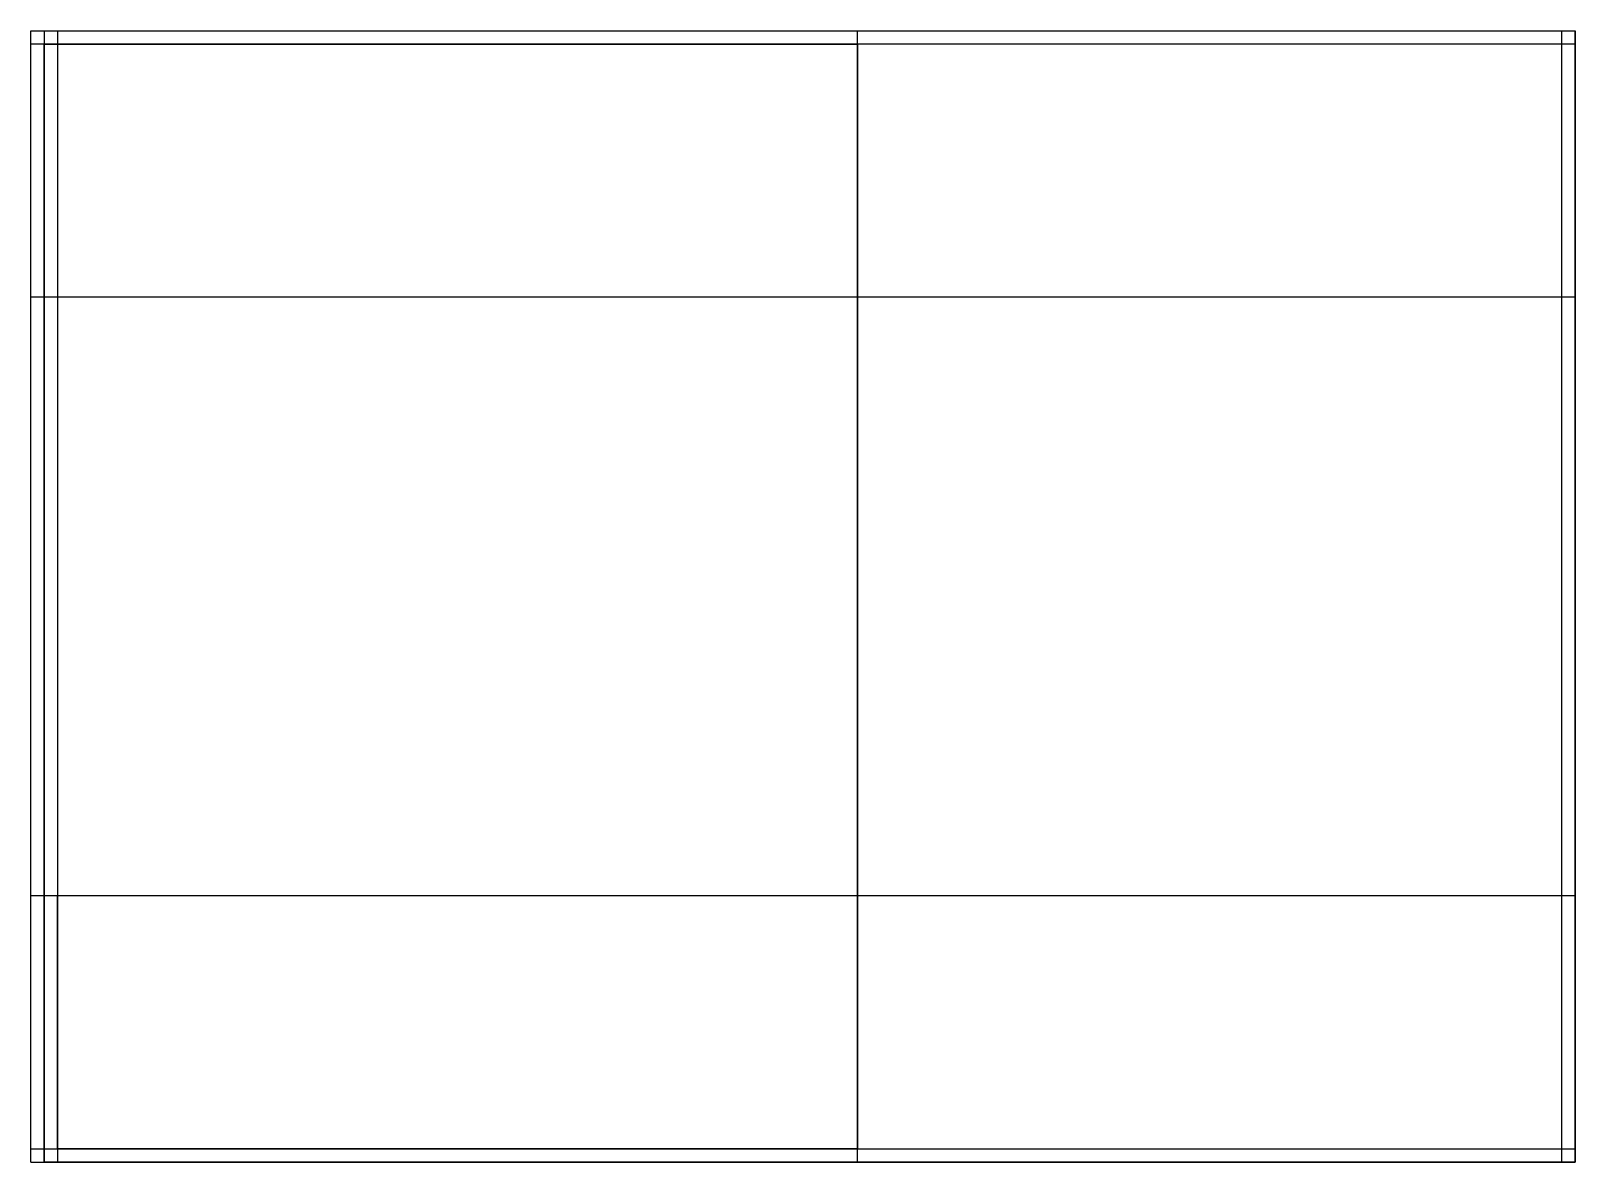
# Model space of a CAD drawing. Extents: x 0 to 580, y 0 to 425.
import ezdxf

# ---------------------------------------------------------------- set-up
doc = ezdxf.new("R2010")
doc.units = 0
doc.layers.get('0').update_dxf_attribs({"linetype": 'CONTINUOUS'})

msp = doc.modelspace()

# ---------------------------------------------------------------- linework, layer by layer
at = {"linetype": 'CONTINUOUS'}
for p, q in [((0, 425), (580, 425)), ((0, 0), (0, 425)), ((0, 325), (0, 425)), ((0, 425), (580, 425)), ((5, 425), (5, 0)), ((10, 425), (10, 0)), ((310.46, 0), (310.46, 425)), ((575, 0), (575, 425)), ((580, 0), (580, 425)), ((580, 425), (580, 0)), ((580, 420), (0, 420)), ((5, 0), (5, 420)), ((5, 420), (310.46, 420)), ((310.46, 420), (310.46, 5)), ((580, 325), (0, 325)), ((580, 100), (0, 100)), ((10, 5), (10, 100)), ((0, 5), (580, 5)), ((0, 0), (580, 0)), ((580, 0), (5, 0)), ((310.46, 5), (10, 5))]:
    msp.add_line(p, q, dxfattribs=at)

doc.saveas('drawing.dxf')
